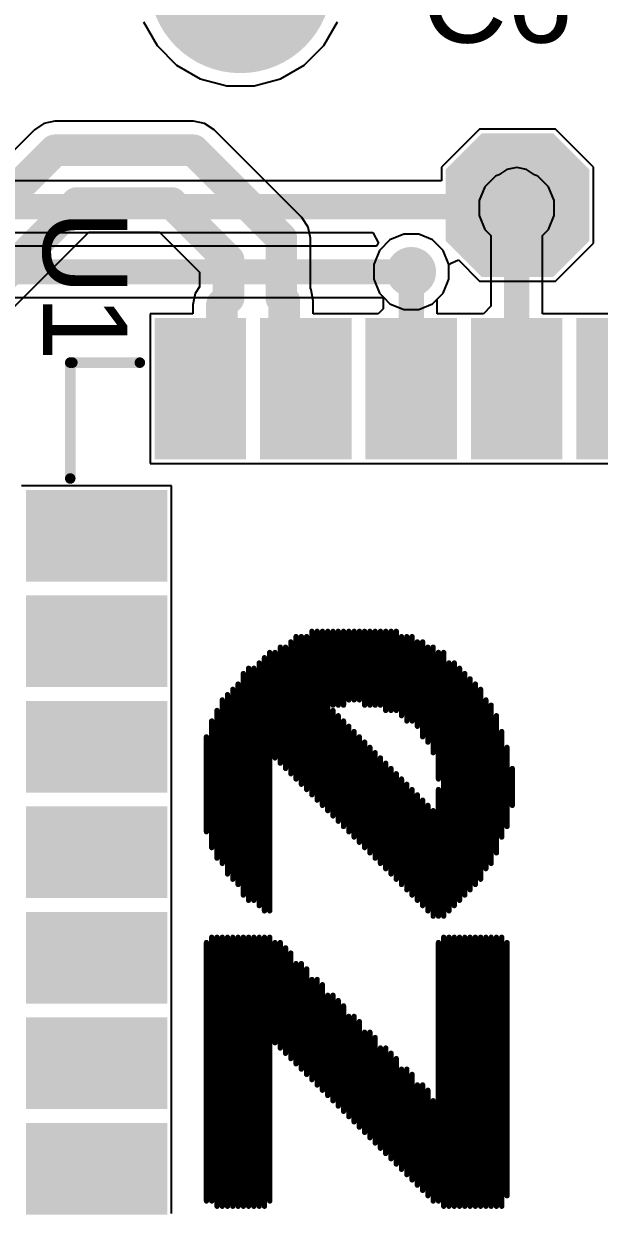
# Model space of a CAD drawing. Header units: millimetres. Extents: x -0.42 to 2.4, y -0.33 to 1.81.
# Drawn here: x 1.171 to 1.444, y 0.56 to 1.123 of the extents above; entities that cross this region are included whole.
import ezdxf

# ---------------------------------------------------------------- set-up
doc = ezdxf.new("R2010")
doc.units = ezdxf.units.MM
doc.header["$MEASUREMENT"] = 0
for name, color, linetype in [('BottomLayer', 5, 'Continuous'), ('BottomPaste', 16, 'Continuous'), ('BottomSolder', 6, 'Continuous'), ('PadHoleLayer', 156, 'Continuous'), ('TopLayer', 1, 'Continuous'), ('TopOverlay', 2, 'Continuous'), ('TopPaste', 8, 'Continuous'), ('TopSolder', 216, 'Continuous'), ('ViaHoleLayer', 16, 'Continuous')]:
    doc.layers.add(name, color=color, linetype=linetype)
doc.styles.add('Arial', font='', dxfattribs={"height": 0.2})
doc.styles.get('Arial').set_extended_font_data('Arial')

# ---------------------------------------------------------------- blocks, each defined once
blk = doc.blocks.new('41_SMD_M______19')
at = {"layer": 'TopLayer'}
for points in [[(-0.37402, -0.08268), (-0.31496, -0.08268), (-0.31496, -0.11811), (-0.37402, -0.11811)], [(-0.37402, -0.13268), (-0.31496, -0.13268), (-0.31496, -0.16811), (-0.37402, -0.16811)], [(-0.37402, -0.18268), (-0.31496, -0.18268), (-0.31496, -0.21811), (-0.37402, -0.21811)], [(-0.37402, -0.23268), (-0.31496, -0.23268), (-0.31496, -0.26811), (-0.37402, -0.26811)], [(-0.37402, -0.28268), (-0.31496, -0.28268), (-0.31496, -0.31811), (-0.37402, -0.31811)], [(-0.29252, -0.37913), (-0.29252, -0.32008), (-0.25709, -0.32008), (-0.25709, -0.37913)], [(-0.24252, -0.37913), (-0.24252, -0.32008), (-0.20709, -0.32008), (-0.20709, -0.37913)], [(-0.19252, -0.37913), (-0.19252, -0.32008), (-0.15709, -0.32008), (-0.15709, -0.37913)], [(-0.14252, -0.37913), (-0.14252, -0.32008), (-0.10709, -0.32008), (-0.10709, -0.37913)], [(-0.09252, -0.37913), (-0.09252, -0.32008), (-0.05709, -0.32008), (-0.05709, -0.37913)], [(-0.04252, -0.37913), (-0.04252, -0.32008), (-0.00709, -0.32008), (-0.00709, -0.37913)], [(0.00748, -0.37913), (0.00748, -0.32008), (0.04291, -0.32008), (0.04291, -0.37913)]]:
    blk.add_hatch(color=1, dxfattribs=at).paths.add_polyline_path(points)
at = {"layer": 'TopPaste'}
for points in [[(-0.37402, -0.08268), (-0.31496, -0.08268), (-0.31496, -0.11811), (-0.37402, -0.11811)], [(-0.37402, -0.13268), (-0.31496, -0.13268), (-0.31496, -0.16811), (-0.37402, -0.16811)], [(-0.37402, -0.18268), (-0.31496, -0.18268), (-0.31496, -0.21811), (-0.37402, -0.21811)], [(-0.37402, -0.23268), (-0.31496, -0.23268), (-0.31496, -0.26811), (-0.37402, -0.26811)], [(-0.37402, -0.28268), (-0.31496, -0.28268), (-0.31496, -0.31811), (-0.37402, -0.31811)], [(-0.29252, -0.37913), (-0.29252, -0.32008), (-0.25709, -0.32008), (-0.25709, -0.37913)], [(-0.24252, -0.37913), (-0.24252, -0.32008), (-0.20709, -0.32008), (-0.20709, -0.37913)], [(-0.19252, -0.37913), (-0.19252, -0.32008), (-0.15709, -0.32008), (-0.15709, -0.37913)], [(-0.14252, -0.37913), (-0.14252, -0.32008), (-0.10709, -0.32008), (-0.10709, -0.37913)], [(-0.09252, -0.37913), (-0.09252, -0.32008), (-0.05709, -0.32008), (-0.05709, -0.37913)], [(-0.04252, -0.37913), (-0.04252, -0.32008), (-0.00709, -0.32008), (-0.00709, -0.37913)], [(0.00748, -0.37913), (0.00748, -0.32008), (0.04291, -0.32008), (0.04291, -0.37913)]]:
    blk.add_hatch(color=8, dxfattribs=at).paths.add_polyline_path(points)
at = {"layer": 'TopSolder'}
for points in [[(-0.37802, -0.07868), (-0.31096, -0.07868), (-0.31096, -0.12211), (-0.37802, -0.12211)], [(-0.37802, -0.12868), (-0.31096, -0.12868), (-0.31096, -0.17211), (-0.37802, -0.17211)], [(-0.37802, -0.17868), (-0.31096, -0.17868), (-0.31096, -0.22211), (-0.37802, -0.22211)], [(-0.37802, -0.22868), (-0.31096, -0.22868), (-0.31096, -0.27211), (-0.37802, -0.27211)], [(-0.37802, -0.27868), (-0.31096, -0.27868), (-0.31096, -0.32211), (-0.37802, -0.32211)], [(-0.29652, -0.38313), (-0.29652, -0.31608), (-0.25309, -0.31608), (-0.25309, -0.38313)], [(-0.24652, -0.38313), (-0.24652, -0.31608), (-0.20309, -0.31608), (-0.20309, -0.38313)], [(-0.19652, -0.38313), (-0.19652, -0.31608), (-0.15309, -0.31608), (-0.15309, -0.38313)], [(-0.14652, -0.38313), (-0.14652, -0.31608), (-0.10309, -0.31608), (-0.10309, -0.38313)], [(-0.09652, -0.38313), (-0.09652, -0.31608), (-0.05309, -0.31608), (-0.05309, -0.38313)], [(-0.04652, -0.38313), (-0.04652, -0.31608), (-0.00309, -0.31608), (-0.00309, -0.38313)], [(0.00348, -0.38313), (0.00348, -0.31608), (0.04691, -0.31608), (0.04691, -0.38313)]]:
    blk.add_hatch(color=216, dxfattribs=at).paths.add_polyline_path(points)
at = {"layer": 'TopOverlay', "const_width": 0.005}
for points in [[(-0.35684, -0.36108), (-0.35684, -0.32908)], [(-0.30192, -0.36208), (-0.35684, -0.36208)]]:
    blk.add_lwpolyline(points, dxfattribs=at)
at = {"layer": 'TopOverlay', "const_width": 0.0025}
for points in [[(-0.35809, -0.32908, 1), (-0.35559, -0.32908, 1)], [(-0.35809, -0.36108, 1), (-0.35559, -0.36108, 1)], [(-0.35809, -0.36208, 1), (-0.35559, -0.36208, 1)], [(-0.30317, -0.36208, 1), (-0.30067, -0.36208, 1)]]:
    blk.add_lwpolyline(points, format="xyb", close=True, dxfattribs=at)
blk = doc.blocks.new('T__________B_33')
at = {"layer": 'BottomLayer'}
blk.add_hatch(color=5, dxfattribs=at).paths.add_polyline_path([(0.015, 0.03), (-0.015, 0.03), (-0.03, 0.015), (-0.03, -0.015), (-0.015, -0.03), (0.015, -0.03), (0.03, -0.015), (0.03, 0.015)])
at = {"layer": 'BottomPaste'}
blk.add_hatch(color=16, dxfattribs=at).paths.add_polyline_path([(0.015, 0.03), (-0.015, 0.03), (-0.03, 0.015), (-0.03, -0.015), (-0.015, -0.03), (0.015, -0.03), (0.03, -0.015), (0.03, 0.015)])
at = {"layer": 'BottomSolder'}
blk.add_hatch(color=6, dxfattribs=at).paths.add_polyline_path([(0.017, 0.034), (-0.017, 0.034), (-0.034, 0.017), (-0.034, -0.017), (-0.017, -0.034), (0.017, -0.034), (0.034, -0.017), (0.034, 0.017)])

msp = doc.modelspace()

# ---------------------------------------------------------------- hatches: boundary and pattern name
at = {"layer": 'BottomLayer'}
h = msp.add_hatch(color=5, dxfattribs=at)
edge = h.paths.add_edge_path()
edge.add_arc((1.40461, 1.03561), 0.01181, 0, 360)
h = msp.add_hatch(color=5, dxfattribs=at)
edge = h.paths.add_edge_path()
edge.add_arc((1.35461, 1.00539), 0.01181, 0, 360)
at = {"layer": 'BottomSolder'}
h = msp.add_hatch(color=6, dxfattribs=at)
edge = h.paths.add_edge_path()
edge.add_arc((1.40461, 1.03561), 0.00591, 0, 360)
h = msp.add_hatch(color=6, dxfattribs=at)
edge = h.paths.add_edge_path()
edge.add_arc((1.35461, 1.00539), 0.00591, 0, 360)
at = {"layer": 'PadHoleLayer'}
h = msp.add_hatch(color=156, dxfattribs=at)
edge = h.paths.add_edge_path()
edge.add_arc((1.27362, 1.14287), 0.04331, 0, 360)
at = {"layer": 'TopLayer'}
h = msp.add_hatch(color=1, dxfattribs=at)
edge = h.paths.add_edge_path()
edge.add_arc((1.40461, 1.03561), 0.01181, 0, 360)
h = msp.add_hatch(color=1, dxfattribs=at)
edge = h.paths.add_edge_path()
edge.add_arc((1.35461, 1.00539), 0.01181, 0, 360)
at = {"layer": 'TopSolder'}
h = msp.add_hatch(color=216, dxfattribs=at)
edge = h.paths.add_edge_path()
edge.add_arc((1.40461, 1.03561), 0.00591, 0, 360)
h = msp.add_hatch(color=216, dxfattribs=at)
edge = h.paths.add_edge_path()
edge.add_arc((1.35461, 1.00539), 0.00591, 0, 360)
at = {"layer": 'ViaHoleLayer'}
h = msp.add_hatch(color=16, dxfattribs=at)
edge = h.paths.add_edge_path()
edge.add_arc((1.40461, 1.03561), 0.00591, 0, 360)
h = msp.add_hatch(color=16, dxfattribs=at)
edge = h.paths.add_edge_path()
edge.add_arc((1.35461, 1.00539), 0.00591, 0, 360)

# ---------------------------------------------------------------- linework, layer by layer
at = {"layer": 'BottomLayer'}
for p, q in [((1.22768, 1.12383), (1.23417, 1.11259)), ((1.31308, 1.11259), (1.31957, 1.12383)), ((1.23417, 1.11259), (1.24335, 1.10341)), ((1.3039, 1.10341), (1.31308, 1.11259)), ((1.24335, 1.10341), (1.25459, 1.09692)), ((1.29265, 1.09692), (1.3039, 1.10341)), ((1.25459, 1.09692), (1.26713, 1.09356)), ((1.26713, 1.09356), (1.28011, 1.09356)), ((1.28011, 1.09356), (1.29265, 1.09692)), ((1.387, 1.073), (1.369, 1.055)), ((1.423, 1.073), (1.387, 1.073)), ((1.441, 1.055), (1.423, 1.073)), ((1.369, 1.055), (1.369, 1.04846)), ((1.441, 1.019), (1.441, 1.055)), ((1.369, 1.04846), (0.88073, 1.04846)), ((0.88073, 1.02399), (1.33641, 1.02399)), ((1.33641, 1.02399), (1.33908, 1.01899)), ((1.33908, 1.01899), (1.33817, 1.01763)), ((1.423, 1.001), (1.441, 1.019)), ((1.33817, 1.01763), (0.90754, 1.01763)), ((1.37242, 1.00851), (1.37354, 1.00946)), ((1.37242, 1.00185), (1.37242, 1.00851)), ((1.37354, 1.00946), (1.37696, 1.01104)), ((1.37696, 1.01104), (1.387, 1.001)), ((1.36971, 0.9953), (1.37242, 1.00185)), ((1.387, 1.001), (1.423, 1.001)), ((0.9126, 0.99316), (1.34165, 0.99316)), ((1.34165, 0.99316), (1.34452, 0.99029)), ((1.3647, 0.99029), (1.36971, 0.9953)), ((1.34452, 0.99029), (1.35106, 0.98758)), ((1.35106, 0.98758), (1.35815, 0.98758)), ((1.35815, 0.98758), (1.3647, 0.99029))]:
    msp.add_line(p, q, dxfattribs=at)
at = {"layer": 'BottomLayer', "const_width": 0.012}
for points in [[(1.403, 1.041), (1.40461, 1.04261)], [(0.86777, 1.03623), (1.40398, 1.03623)], [(0.90754, 1.00539), (1.35461, 1.00539)]]:
    msp.add_lwpolyline(points, dxfattribs=at)
at = {"layer": 'BottomLayer', "const_width": 0.006}
for points in [[(1.4, 1.041, 1), (1.406, 1.041, 1)], [(1.40161, 1.04261, 1), (1.40761, 1.04261, 1)], [(1.40098, 1.03623, 1), (1.40698, 1.03623, 1)], [(1.35161, 1.00539, 1), (1.35761, 1.00539, 1)]]:
    msp.add_lwpolyline(points, format="xyb", close=True, dxfattribs=at)
at = {"layer": 'TopLayer'}
for p, q in [((1.22768, 1.12383), (1.23417, 1.11259)), ((1.31308, 1.11259), (1.31957, 1.12383)), ((1.23417, 1.11259), (1.24335, 1.10341)), ((1.3039, 1.10341), (1.31308, 1.11259)), ((1.24335, 1.10341), (1.25459, 1.09692)), ((1.29265, 1.09692), (1.3039, 1.10341)), ((1.25459, 1.09692), (1.26713, 1.09356)), ((1.26713, 1.09356), (1.28011, 1.09356)), ((1.28011, 1.09356), (1.29265, 1.09692)), ((1.18038, 1.07572), (1.17591, 1.07273)), ((1.18564, 1.07676), (1.18038, 1.07572)), ((1.25136, 1.07676), (1.18564, 1.07676)), ((1.25662, 1.07572), (1.25136, 1.07676)), ((1.26109, 1.07273), (1.25662, 1.07572)), ((1.17591, 1.07273), (1.10827, 1.00509)), ((1.30273, 1.03109), (1.26109, 1.07273)), ((1.39992, 1.05391), (1.39613, 1.05137)), ((1.40461, 1.05484), (1.39992, 1.05391)), ((1.40929, 1.05391), (1.40461, 1.05484)), ((1.41309, 1.05137), (1.40929, 1.05391)), ((1.39452, 1.05071), (1.38951, 1.0457)), ((1.39613, 1.05137), (1.39452, 1.05071)), ((1.4147, 1.05071), (1.41309, 1.05137)), ((1.41971, 1.0457), (1.4147, 1.05071)), ((1.38951, 1.0457), (1.3868, 1.03915)), ((1.42242, 1.03915), (1.41971, 1.0457)), ((1.3868, 1.03915), (1.3868, 1.03206)), ((1.42242, 1.03206), (1.42242, 1.03915)), ((1.30572, 1.02662), (1.30273, 1.03109)), ((1.3868, 1.03206), (1.38951, 1.02552)), ((1.41971, 1.02552), (1.42242, 1.03206)), ((1.30676, 1.02136), (1.30572, 1.02662)), ((1.38951, 1.02552), (1.39237, 1.02265)), ((1.41684, 1.02265), (1.41971, 1.02552)), ((1.15676, 0.9793), (1.2017, 1.02424)), ((1.2017, 1.02424), (1.2353, 1.02424)), ((1.2353, 1.02424), (1.25424, 1.0053)), ((1.30676, 0.99739), (1.30676, 1.02136)), ((1.34452, 1.02049), (1.33951, 1.01548)), ((1.35106, 1.0232), (1.34452, 1.02049)), ((1.35815, 1.0232), (1.35106, 1.0232)), ((1.3647, 1.02049), (1.35815, 1.0232)), ((1.36971, 1.01548), (1.3647, 1.02049)), ((1.39237, 1.02265), (1.39237, 0.98906)), ((1.41684, 0.98553), (1.41684, 1.02265)), ((1.33951, 1.01548), (1.3368, 1.00894)), ((1.37242, 1.00894), (1.36971, 1.01548)), ((1.3368, 1.00894), (1.3368, 1.00185)), ((1.37242, 1.00185), (1.37242, 1.00894)), ((1.25424, 1.0053), (1.25424, 0.99828)), ((1.3368, 1.00185), (1.33951, 0.9953)), ((1.36971, 0.9953), (1.37242, 1.00185)), ((1.25424, 0.99828), (1.25211, 0.99509)), ((1.30711, 0.99688), (1.30676, 0.99739)), ((1.30815, 0.99161), (1.30711, 0.99688)), ((1.25211, 0.99509), (1.25106, 0.98982)), ((1.30815, 0.98553), (1.30815, 0.99161)), ((1.33951, 0.9953), (1.34122, 0.99359)), ((1.34122, 0.99359), (1.34122, 0.98792)), ((1.36684, 0.99244), (1.36971, 0.9953)), ((1.36684, 0.98553), (1.36684, 0.99244)), ((1.25106, 0.98553), (1.23089, 0.98553)), ((1.23089, 0.98553), (1.23089, 0.91447)), ((1.25106, 0.98982), (1.25106, 0.98553)), ((1.32589, 0.98553), (1.30815, 0.98553)), ((1.32961, 0.98553), (1.32589, 0.98553)), ((1.33884, 0.98553), (1.32961, 0.98553)), ((1.34122, 0.98792), (1.33884, 0.98553)), ((1.37589, 0.98553), (1.36684, 0.98553)), ((1.37961, 0.98553), (1.37589, 0.98553)), ((1.38884, 0.98553), (1.37961, 0.98553)), ((1.39237, 0.98906), (1.38884, 0.98553)), ((1.42589, 0.98553), (1.41684, 0.98553)), ((1.42961, 0.98553), (1.42589, 0.98553)), ((1.43332, 0.98553), (1.42961, 0.98553)), ((1.47589, 0.98553), (1.43332, 0.98553)), ((1.23089, 0.91447), (1.27832, 0.91447)), ((1.27832, 0.91447), (1.27832, 0.91447)), ((1.27832, 0.91447), (1.28089, 0.91447)), ((1.28089, 0.91447), (1.28089, 0.91447)), ((1.28089, 0.91447), (1.32589, 0.91447)), ((1.32589, 0.91447), (1.32961, 0.91447)), ((1.32961, 0.91447), (1.33332, 0.91447)), ((1.33332, 0.91447), (1.37589, 0.91447)), ((1.37589, 0.91447), (1.37961, 0.91447)), ((1.37961, 0.91447), (1.38332, 0.91447)), ((1.38332, 0.91447), (1.42589, 0.91447)), ((1.42589, 0.91447), (1.42961, 0.91447)), ((1.42961, 0.91447), (1.43332, 0.91447)), ((1.43332, 0.91447), (1.47589, 0.91447)), ((1.24092, 0.90403), (1.16987, 0.90403)), ((1.24092, 0.85903), (1.24092, 0.90403)), ((1.24092, 0.85531), (1.24092, 0.85903)), ((1.24092, 0.8516), (1.24092, 0.85531)), ((1.24092, 0.80903), (1.24092, 0.8516)), ((1.24092, 0.80531), (1.24092, 0.80903)), ((1.24092, 0.8016), (1.24092, 0.80531)), ((1.24092, 0.75903), (1.24092, 0.8016)), ((1.24092, 0.75531), (1.24092, 0.75903)), ((1.24092, 0.7516), (1.24092, 0.75531)), ((1.24092, 0.70903), (1.24092, 0.7516)), ((1.24092, 0.70531), (1.24092, 0.70903)), ((1.24092, 0.7016), (1.24092, 0.70531)), ((1.24092, 0.65903), (1.24092, 0.7016)), ((1.24092, 0.65531), (1.24092, 0.65903)), ((1.24092, 0.6516), (1.24092, 0.65531)), ((1.24092, 0.60903), (1.24092, 0.6516)), ((1.24092, 0.60531), (1.24092, 0.60903)), ((1.24092, 0.6016), (1.24092, 0.60531)), ((1.24092, 0.55903), (1.24092, 0.6016))]:
    msp.add_line(p, q, dxfattribs=at)
for points, const_width in [([(1.118, 0.99536), (1.18564, 1.063)], 0.015), ([(1.18564, 1.063), (1.25136, 1.063)], 0.015), ([(1.25136, 1.063), (1.293, 1.02136)], 0.015), ([(1.40461, 0.95), (1.40461, 1.04261)], 0.012), ([(1.143, 0.985), (1.196, 1.038)], 0.015), ([(1.196, 1.038), (1.241, 1.038)], 0.015), ([(1.241, 1.038), (1.268, 1.011)], 0.015), ([(1.293, 0.993), (1.293, 1.02136)], 0.015), ([(1.268, 0.993), (1.268, 1.011)], 0.015), ([(1.35461, 0.95), (1.35461, 1.00539)], 0.012), ([(1.26482, 0.98982), (1.268, 0.993)], 0.015), ([(1.26482, 0.96022), (1.26482, 0.98982)], 0.015), ([(1.293, 0.993), (1.29439, 0.99161)], 0.015), ([(1.29439, 0.96022), (1.29439, 0.99161)], 0.015), ([(1.25461, 0.95), (1.26482, 0.96022)], 0.015), ([(1.29439, 0.96022), (1.30461, 0.95)], 0.015)]:
    msp.add_lwpolyline(points, dxfattribs=dict(at, const_width=const_width))
for points, const_width in [([(1.18189, 1.063, 1), (1.18939, 1.063, 1)], 0.0075), ([(1.18189, 1.063, 1), (1.18939, 1.063, 1)], 0.0075), ([(1.24761, 1.063, 1), (1.25511, 1.063, 1)], 0.0075), ([(1.24761, 1.063, 1), (1.25511, 1.063, 1)], 0.0075), ([(1.40161, 1.04261, 1), (1.40761, 1.04261, 1)], 0.006), ([(1.19225, 1.038, 1), (1.19975, 1.038, 1)], 0.0075), ([(1.19225, 1.038, 1), (1.19975, 1.038, 1)], 0.0075), ([(1.23725, 1.038, 1), (1.24475, 1.038, 1)], 0.0075), ([(1.23725, 1.038, 1), (1.24475, 1.038, 1)], 0.0075), ([(1.28925, 1.02136, 1), (1.29675, 1.02136, 1)], 0.0075), ([(1.28925, 1.02136, 1), (1.29675, 1.02136, 1)], 0.0075), ([(1.26425, 1.011, 1), (1.27175, 1.011, 1)], 0.0075), ([(1.26425, 1.011, 1), (1.27175, 1.011, 1)], 0.0075), ([(1.35161, 1.00539, 1), (1.35761, 1.00539, 1)], 0.006), ([(1.26107, 0.98982, 1), (1.26857, 0.98982, 1)], 0.0075), ([(1.26107, 0.98982, 1), (1.26857, 0.98982, 1)], 0.0075), ([(1.26425, 0.993, 1), (1.27175, 0.993, 1)], 0.0075), ([(1.26425, 0.993, 1), (1.27175, 0.993, 1)], 0.0075), ([(1.28925, 0.993, 1), (1.29675, 0.993, 1)], 0.0075), ([(1.28925, 0.993, 1), (1.29675, 0.993, 1)], 0.0075), ([(1.29064, 0.99161, 1), (1.29814, 0.99161, 1)], 0.0075), ([(1.29064, 0.99161, 1), (1.29814, 0.99161, 1)], 0.0075), ([(1.26107, 0.96022, 1), (1.26857, 0.96022, 1)], 0.0075), ([(1.26107, 0.96022, 1), (1.26857, 0.96022, 1)], 0.0075), ([(1.29064, 0.96022, 1), (1.29814, 0.96022, 1)], 0.0075), ([(1.29064, 0.96022, 1), (1.29814, 0.96022, 1)], 0.0075), ([(1.25086, 0.95, 1), (1.25836, 0.95, 1)], 0.0075), ([(1.30086, 0.95, 1), (1.30836, 0.95, 1)], 0.0075), ([(1.35161, 0.95, 1), (1.35761, 0.95, 1)], 0.006), ([(1.40161, 0.95, 1), (1.40761, 0.95, 1)], 0.006)]:
    msp.add_lwpolyline(points, format="xyb", close=True, dxfattribs=dict(at, const_width=const_width))
at = {"layer": 'TopOverlay', "const_width": 0.0025}
for points in [[(1.3, 0.765), (1.3, 0.8325)], [(1.3025, 0.7625), (1.3025, 0.8325)], [(1.305, 0.76), (1.305, 0.8325)], [(1.3075, 0.7575), (1.3075, 0.835)], [(1.31, 0.755), (1.31, 0.835)], [(1.3125, 0.7525), (1.3125, 0.835)], [(1.315, 0.75), (1.315, 0.835)], [(1.3175, 0.8), (1.3175, 0.835)], [(1.32, 0.8), (1.32, 0.835)], [(1.3225, 0.8), (1.3225, 0.835)], [(1.325, 0.8025), (1.325, 0.835)], [(1.3275, 0.8025), (1.3275, 0.835)], [(1.33, 0.8025), (1.33, 0.835)], [(1.3325, 0.8), (1.3325, 0.835)], [(1.335, 0.8), (1.335, 0.835)], [(1.3375, 0.8), (1.3375, 0.835)], [(1.34, 0.8), (1.34, 0.835)], [(1.3425, 0.7975), (1.3425, 0.835)], [(1.345, 0.7975), (1.345, 0.835)], [(1.3475, 0.7975), (1.3475, 0.835)], [(1.35, 0.795), (1.35, 0.8325)], [(1.3525, 0.7925), (1.3525, 0.8325)], [(1.355, 0.7925), (1.355, 0.8325)], [(1.2925, 0.7725), (1.2925, 0.8275)], [(1.295, 0.77), (1.295, 0.8275)], [(1.2975, 0.7675), (1.2975, 0.83)], [(1.3575, 0.79), (1.3575, 0.83)], [(1.36, 0.785), (1.36, 0.83)], [(1.3625, 0.7825), (1.3625, 0.8275)], [(1.365, 0.7775), (1.365, 0.8275)], [(1.285, 0.7025), (1.285, 0.8225)], [(1.2875, 0.7025), (1.2875, 0.825)], [(1.29, 0.775), (1.29, 0.825)], [(1.3675, 0.765), (1.3675, 0.825)], [(1.37, 0.7), (1.37, 0.825)], [(1.275, 0.71), (1.275, 0.815)], [(1.2775, 0.7075), (1.2775, 0.8175)], [(1.28, 0.7075), (1.28, 0.8175)], [(1.2825, 0.705), (1.2825, 0.82)], [(1.3725, 0.7025), (1.3725, 0.82)], [(1.375, 0.705), (1.375, 0.82)], [(1.3775, 0.7075), (1.3775, 0.8175)], [(1.38, 0.71), (1.38, 0.815)], [(1.2725, 0.715), (1.2725, 0.81)], [(1.3825, 0.7125), (1.3825, 0.8125)], [(1.385, 0.715), (1.385, 0.81)], [(1.2675, 0.72), (1.2675, 0.805)], [(1.27, 0.7175), (1.27, 0.8075)], [(1.3875, 0.7175), (1.3875, 0.8075)], [(1.265, 0.725), (1.265, 0.8025)], [(1.39, 0.7225), (1.39, 0.8025)], [(1.3925, 0.725), (1.3925, 0.8)], [(1.26, 0.7325), (1.26, 0.7925)], [(1.2625, 0.7275), (1.2625, 0.7975)], [(1.3175, 0.7475), (1.3175, 0.7975)], [(1.32, 0.745), (1.32, 0.795)], [(1.3225, 0.7425), (1.3225, 0.7925)], [(1.395, 0.73), (1.395, 0.795)], [(1.325, 0.74), (1.325, 0.79)], [(1.3275, 0.7375), (1.3275, 0.7875)], [(1.3975, 0.7375), (1.3975, 0.7875)], [(1.2575, 0.74), (1.2575, 0.785)], [(1.33, 0.735), (1.33, 0.785)], [(1.3325, 0.7325), (1.3325, 0.7825)], [(1.335, 0.73), (1.335, 0.78)], [(1.3375, 0.7275), (1.3375, 0.7775)], [(1.4, 0.7425), (1.4, 0.78)], [(1.34, 0.725), (1.34, 0.775)], [(1.3425, 0.7225), (1.3425, 0.7725)], [(1.345, 0.72), (1.345, 0.77)], [(1.4025, 0.7525), (1.4025, 0.77)], [(1.3475, 0.7175), (1.3475, 0.7675)], [(1.35, 0.715), (1.35, 0.765)], [(1.3525, 0.7125), (1.3525, 0.7625)], [(1.355, 0.71), (1.355, 0.76)], [(1.3675, 0.7), (1.3675, 0.76)], [(1.3575, 0.7075), (1.3575, 0.7575)], [(1.36, 0.705), (1.36, 0.755)], [(1.3625, 0.7025), (1.3625, 0.7525)], [(1.365, 0.7), (1.365, 0.75)], [(1.2575, 0.565), (1.2575, 0.6875)], [(1.26, 0.565), (1.26, 0.69)], [(1.2625, 0.5625), (1.2625, 0.69)], [(1.265, 0.5625), (1.265, 0.69)], [(1.2675, 0.5625), (1.2675, 0.69)], [(1.27, 0.5625), (1.27, 0.69)], [(1.2725, 0.5625), (1.2725, 0.69)], [(1.275, 0.5625), (1.275, 0.69)], [(1.2775, 0.5625), (1.2775, 0.69)], [(1.28, 0.5625), (1.28, 0.69)], [(1.2825, 0.5625), (1.2825, 0.69)], [(1.285, 0.5625), (1.285, 0.69)], [(1.2875, 0.565), (1.2875, 0.69)], [(1.29, 0.64), (1.29, 0.6875)], [(1.2925, 0.6375), (1.2925, 0.6875)], [(1.3675, 0.565), (1.3675, 0.6875)], [(1.37, 0.5625), (1.37, 0.69)], [(1.3725, 0.5625), (1.3725, 0.69)], [(1.375, 0.5625), (1.375, 0.69)], [(1.3775, 0.5625), (1.3775, 0.69)], [(1.38, 0.5625), (1.38, 0.69)], [(1.3825, 0.5625), (1.3825, 0.69)], [(1.385, 0.5625), (1.385, 0.69)], [(1.3875, 0.5625), (1.3875, 0.69)], [(1.39, 0.5625), (1.39, 0.69)], [(1.3925, 0.5625), (1.3925, 0.69)], [(1.395, 0.5625), (1.395, 0.69)], [(1.3975, 0.5625), (1.3975, 0.69)], [(1.4, 0.5675), (1.4, 0.6875)], [(1.295, 0.635), (1.295, 0.685)], [(1.2975, 0.6325), (1.2975, 0.6825)], [(1.3, 0.63), (1.3, 0.6775)], [(1.3025, 0.6275), (1.3025, 0.6775)], [(1.305, 0.625), (1.305, 0.675)], [(1.3075, 0.6225), (1.3075, 0.67)], [(1.31, 0.62), (1.31, 0.67)], [(1.3125, 0.6175), (1.3125, 0.6675)], [(1.315, 0.615), (1.315, 0.6625)], [(1.3175, 0.6125), (1.3175, 0.6625)], [(1.32, 0.61), (1.32, 0.66)], [(1.3225, 0.6075), (1.3225, 0.6575)], [(1.325, 0.605), (1.325, 0.6525)], [(1.3275, 0.6025), (1.3275, 0.6525)], [(1.33, 0.6), (1.33, 0.65)], [(1.3325, 0.5975), (1.3325, 0.645)], [(1.335, 0.595), (1.335, 0.645)], [(1.3375, 0.5925), (1.3375, 0.6425)], [(1.34, 0.59), (1.34, 0.6375)], [(1.3425, 0.5875), (1.3425, 0.6375)], [(1.345, 0.585), (1.345, 0.635)], [(1.3475, 0.5825), (1.3475, 0.6325)], [(1.35, 0.58), (1.35, 0.6275)], [(1.3525, 0.5775), (1.3525, 0.6275)], [(1.355, 0.575), (1.355, 0.625)], [(1.3575, 0.5725), (1.3575, 0.62)], [(1.36, 0.57), (1.36, 0.62)], [(1.3625, 0.5675), (1.3625, 0.6175)], [(1.365, 0.565), (1.365, 0.6125)]]:
    msp.add_lwpolyline(points, dxfattribs=at)
at = {"layer": 'TopOverlay', "const_width": 0.00125}
for points in [[(1.29937, 0.8325, 1), (1.30062, 0.8325, 1)], [(1.30187, 0.8325, 1), (1.30313, 0.8325, 1)], [(1.30438, 0.8325, 1), (1.30563, 0.8325, 1)], [(1.30688, 0.835, 1), (1.30812, 0.835, 1)], [(1.30937, 0.835, 1), (1.31062, 0.835, 1)], [(1.31187, 0.835, 1), (1.31313, 0.835, 1)], [(1.31438, 0.835, 1), (1.31563, 0.835, 1)], [(1.31688, 0.835, 1), (1.31812, 0.835, 1)], [(1.31937, 0.835, 1), (1.32062, 0.835, 1)], [(1.32187, 0.835, 1), (1.32313, 0.835, 1)], [(1.32438, 0.835, 1), (1.32563, 0.835, 1)], [(1.32688, 0.835, 1), (1.32812, 0.835, 1)], [(1.32937, 0.835, 1), (1.33062, 0.835, 1)], [(1.33187, 0.835, 1), (1.33312, 0.835, 1)], [(1.33438, 0.835, 1), (1.33563, 0.835, 1)], [(1.33688, 0.835, 1), (1.33813, 0.835, 1)], [(1.33937, 0.835, 1), (1.34062, 0.835, 1)], [(1.34187, 0.835, 1), (1.34312, 0.835, 1)], [(1.34438, 0.835, 1), (1.34563, 0.835, 1)], [(1.34688, 0.835, 1), (1.34813, 0.835, 1)], [(1.34937, 0.8325, 1), (1.35062, 0.8325, 1)], [(1.35187, 0.8325, 1), (1.35312, 0.8325, 1)], [(1.35438, 0.8325, 1), (1.35563, 0.8325, 1)], [(1.29188, 0.8275, 1), (1.29313, 0.8275, 1)], [(1.29438, 0.8275, 1), (1.29563, 0.8275, 1)], [(1.29688, 0.83, 1), (1.29812, 0.83, 1)], [(1.35688, 0.83, 1), (1.35813, 0.83, 1)], [(1.35938, 0.83, 1), (1.36062, 0.83, 1)], [(1.36187, 0.8275, 1), (1.36312, 0.8275, 1)], [(1.36437, 0.8275, 1), (1.36563, 0.8275, 1)], [(1.28438, 0.8225, 1), (1.28563, 0.8225, 1)], [(1.28687, 0.825, 1), (1.28812, 0.825, 1)], [(1.28937, 0.825, 1), (1.29062, 0.825, 1)], [(1.36688, 0.825, 1), (1.36813, 0.825, 1)], [(1.36938, 0.825, 1), (1.37062, 0.825, 1)], [(1.27438, 0.815, 1), (1.27563, 0.815, 1)], [(1.27687, 0.8175, 1), (1.27812, 0.8175, 1)], [(1.27937, 0.8175, 1), (1.28062, 0.8175, 1)], [(1.28188, 0.82, 1), (1.28313, 0.82, 1)], [(1.37187, 0.82, 1), (1.37312, 0.82, 1)], [(1.37437, 0.82, 1), (1.37563, 0.82, 1)], [(1.37688, 0.8175, 1), (1.37813, 0.8175, 1)], [(1.37938, 0.815, 1), (1.38062, 0.815, 1)], [(1.27188, 0.81, 1), (1.27313, 0.81, 1)], [(1.38187, 0.8125, 1), (1.38312, 0.8125, 1)], [(1.38437, 0.81, 1), (1.38563, 0.81, 1)], [(1.26687, 0.805, 1), (1.26812, 0.805, 1)], [(1.26937, 0.8075, 1), (1.27062, 0.8075, 1)], [(1.38688, 0.8075, 1), (1.38813, 0.8075, 1)], [(1.26438, 0.8025, 1), (1.26562, 0.8025, 1)], [(1.31688, 0.8, 1), (1.31812, 0.8, 1)], [(1.31937, 0.8, 1), (1.32062, 0.8, 1)], [(1.32187, 0.8, 1), (1.32313, 0.8, 1)], [(1.32438, 0.8025, 1), (1.32563, 0.8025, 1)], [(1.32688, 0.8025, 1), (1.32812, 0.8025, 1)], [(1.32937, 0.8025, 1), (1.33062, 0.8025, 1)], [(1.33187, 0.8, 1), (1.33312, 0.8, 1)], [(1.33438, 0.8, 1), (1.33563, 0.8, 1)], [(1.33688, 0.8, 1), (1.33813, 0.8, 1)], [(1.33937, 0.8, 1), (1.34062, 0.8, 1)], [(1.38938, 0.8025, 1), (1.39062, 0.8025, 1)], [(1.39187, 0.8, 1), (1.39312, 0.8, 1)], [(1.25937, 0.7925, 1), (1.26063, 0.7925, 1)], [(1.26188, 0.7975, 1), (1.26313, 0.7975, 1)], [(1.31688, 0.7975, 1), (1.31812, 0.7975, 1)], [(1.31937, 0.795, 1), (1.32062, 0.795, 1)], [(1.32187, 0.7925, 1), (1.32313, 0.7925, 1)], [(1.34187, 0.7975, 1), (1.34312, 0.7975, 1)], [(1.34438, 0.7975, 1), (1.34563, 0.7975, 1)], [(1.34688, 0.7975, 1), (1.34813, 0.7975, 1)], [(1.34937, 0.795, 1), (1.35062, 0.795, 1)], [(1.35187, 0.7925, 1), (1.35312, 0.7925, 1)], [(1.35438, 0.7925, 1), (1.35563, 0.7925, 1)], [(1.39437, 0.795, 1), (1.39562, 0.795, 1)], [(1.32438, 0.79, 1), (1.32563, 0.79, 1)], [(1.32688, 0.7875, 1), (1.32812, 0.7875, 1)], [(1.35688, 0.79, 1), (1.35813, 0.79, 1)], [(1.39688, 0.7875, 1), (1.39813, 0.7875, 1)], [(1.25687, 0.785, 1), (1.25812, 0.785, 1)], [(1.32937, 0.785, 1), (1.33062, 0.785, 1)], [(1.33187, 0.7825, 1), (1.33312, 0.7825, 1)], [(1.35938, 0.785, 1), (1.36062, 0.785, 1)], [(1.36187, 0.7825, 1), (1.36312, 0.7825, 1)], [(1.33438, 0.78, 1), (1.33563, 0.78, 1)], [(1.33688, 0.7775, 1), (1.33813, 0.7775, 1)], [(1.36437, 0.7775, 1), (1.36563, 0.7775, 1)], [(1.39938, 0.78, 1), (1.40063, 0.78, 1)], [(1.28937, 0.775, 1), (1.29062, 0.775, 1)], [(1.29188, 0.7725, 1), (1.29313, 0.7725, 1)], [(1.29438, 0.77, 1), (1.29563, 0.77, 1)], [(1.33937, 0.775, 1), (1.34062, 0.775, 1)], [(1.34187, 0.7725, 1), (1.34312, 0.7725, 1)], [(1.34438, 0.77, 1), (1.34563, 0.77, 1)], [(1.40187, 0.77, 1), (1.40312, 0.77, 1)], [(1.29688, 0.7675, 1), (1.29812, 0.7675, 1)], [(1.29937, 0.765, 1), (1.30062, 0.765, 1)], [(1.34688, 0.7675, 1), (1.34813, 0.7675, 1)], [(1.34937, 0.765, 1), (1.35062, 0.765, 1)], [(1.36688, 0.765, 1), (1.36813, 0.765, 1)], [(1.30187, 0.7625, 1), (1.30313, 0.7625, 1)], [(1.30438, 0.76, 1), (1.30563, 0.76, 1)], [(1.35187, 0.7625, 1), (1.35312, 0.7625, 1)], [(1.35438, 0.76, 1), (1.35563, 0.76, 1)], [(1.36688, 0.76, 1), (1.36813, 0.76, 1)], [(1.30688, 0.7575, 1), (1.30812, 0.7575, 1)], [(1.30937, 0.755, 1), (1.31062, 0.755, 1)], [(1.35688, 0.7575, 1), (1.35813, 0.7575, 1)], [(1.35938, 0.755, 1), (1.36062, 0.755, 1)], [(1.31187, 0.7525, 1), (1.31313, 0.7525, 1)], [(1.31438, 0.75, 1), (1.31563, 0.75, 1)], [(1.31688, 0.7475, 1), (1.31812, 0.7475, 1)], [(1.36187, 0.7525, 1), (1.36312, 0.7525, 1)], [(1.36437, 0.75, 1), (1.36563, 0.75, 1)], [(1.40187, 0.7525, 1), (1.40312, 0.7525, 1)], [(1.31937, 0.745, 1), (1.32062, 0.745, 1)], [(1.32187, 0.7425, 1), (1.32313, 0.7425, 1)], [(1.39938, 0.7425, 1), (1.40063, 0.7425, 1)], [(1.25687, 0.74, 1), (1.25812, 0.74, 1)], [(1.32438, 0.74, 1), (1.32563, 0.74, 1)], [(1.32688, 0.7375, 1), (1.32812, 0.7375, 1)], [(1.39688, 0.7375, 1), (1.39813, 0.7375, 1)], [(1.25937, 0.7325, 1), (1.26063, 0.7325, 1)], [(1.32937, 0.735, 1), (1.33062, 0.735, 1)], [(1.33187, 0.7325, 1), (1.33312, 0.7325, 1)], [(1.26188, 0.7275, 1), (1.26313, 0.7275, 1)], [(1.26438, 0.725, 1), (1.26562, 0.725, 1)], [(1.33438, 0.73, 1), (1.33563, 0.73, 1)], [(1.33688, 0.7275, 1), (1.33813, 0.7275, 1)], [(1.33937, 0.725, 1), (1.34062, 0.725, 1)], [(1.39187, 0.725, 1), (1.39312, 0.725, 1)], [(1.39437, 0.73, 1), (1.39562, 0.73, 1)], [(1.26687, 0.72, 1), (1.26812, 0.72, 1)], [(1.34187, 0.7225, 1), (1.34312, 0.7225, 1)], [(1.34438, 0.72, 1), (1.34563, 0.72, 1)], [(1.38938, 0.7225, 1), (1.39062, 0.7225, 1)], [(1.26937, 0.7175, 1), (1.27062, 0.7175, 1)], [(1.27188, 0.715, 1), (1.27313, 0.715, 1)], [(1.34688, 0.7175, 1), (1.34813, 0.7175, 1)], [(1.34937, 0.715, 1), (1.35062, 0.715, 1)], [(1.38437, 0.715, 1), (1.38563, 0.715, 1)], [(1.38688, 0.7175, 1), (1.38813, 0.7175, 1)], [(1.27438, 0.71, 1), (1.27563, 0.71, 1)], [(1.35187, 0.7125, 1), (1.35312, 0.7125, 1)], [(1.35438, 0.71, 1), (1.35563, 0.71, 1)], [(1.37938, 0.71, 1), (1.38062, 0.71, 1)], [(1.38187, 0.7125, 1), (1.38312, 0.7125, 1)], [(1.27687, 0.7075, 1), (1.27812, 0.7075, 1)], [(1.27937, 0.7075, 1), (1.28062, 0.7075, 1)], [(1.28188, 0.705, 1), (1.28313, 0.705, 1)], [(1.28438, 0.7025, 1), (1.28563, 0.7025, 1)], [(1.28687, 0.7025, 1), (1.28812, 0.7025, 1)], [(1.35688, 0.7075, 1), (1.35813, 0.7075, 1)], [(1.35938, 0.705, 1), (1.36062, 0.705, 1)], [(1.36187, 0.7025, 1), (1.36312, 0.7025, 1)], [(1.37187, 0.7025, 1), (1.37312, 0.7025, 1)], [(1.37437, 0.705, 1), (1.37563, 0.705, 1)], [(1.37688, 0.7075, 1), (1.37813, 0.7075, 1)], [(1.36437, 0.7, 1), (1.36563, 0.7, 1)], [(1.36688, 0.7, 1), (1.36813, 0.7, 1)], [(1.36938, 0.7, 1), (1.37062, 0.7, 1)], [(1.25687, 0.6875, 1), (1.25812, 0.6875, 1)], [(1.25937, 0.69, 1), (1.26063, 0.69, 1)], [(1.26188, 0.69, 1), (1.26313, 0.69, 1)], [(1.26438, 0.69, 1), (1.26562, 0.69, 1)], [(1.26687, 0.69, 1), (1.26812, 0.69, 1)], [(1.26937, 0.69, 1), (1.27062, 0.69, 1)], [(1.27188, 0.69, 1), (1.27313, 0.69, 1)], [(1.27438, 0.69, 1), (1.27563, 0.69, 1)], [(1.27687, 0.69, 1), (1.27812, 0.69, 1)], [(1.27937, 0.69, 1), (1.28062, 0.69, 1)], [(1.28188, 0.69, 1), (1.28313, 0.69, 1)], [(1.28438, 0.69, 1), (1.28563, 0.69, 1)], [(1.28687, 0.69, 1), (1.28812, 0.69, 1)], [(1.28937, 0.6875, 1), (1.29062, 0.6875, 1)], [(1.29188, 0.6875, 1), (1.29313, 0.6875, 1)], [(1.36688, 0.6875, 1), (1.36813, 0.6875, 1)], [(1.36938, 0.69, 1), (1.37062, 0.69, 1)], [(1.37187, 0.69, 1), (1.37312, 0.69, 1)], [(1.37437, 0.69, 1), (1.37563, 0.69, 1)], [(1.37688, 0.69, 1), (1.37813, 0.69, 1)], [(1.37938, 0.69, 1), (1.38062, 0.69, 1)], [(1.38187, 0.69, 1), (1.38312, 0.69, 1)], [(1.38437, 0.69, 1), (1.38563, 0.69, 1)], [(1.38688, 0.69, 1), (1.38813, 0.69, 1)], [(1.38938, 0.69, 1), (1.39062, 0.69, 1)], [(1.39187, 0.69, 1), (1.39312, 0.69, 1)], [(1.39437, 0.69, 1), (1.39562, 0.69, 1)], [(1.39688, 0.69, 1), (1.39813, 0.69, 1)], [(1.39938, 0.6875, 1), (1.40063, 0.6875, 1)], [(1.29438, 0.685, 1), (1.29563, 0.685, 1)], [(1.29688, 0.6825, 1), (1.29812, 0.6825, 1)], [(1.29937, 0.6775, 1), (1.30062, 0.6775, 1)], [(1.30187, 0.6775, 1), (1.30313, 0.6775, 1)], [(1.30438, 0.675, 1), (1.30563, 0.675, 1)], [(1.30688, 0.67, 1), (1.30812, 0.67, 1)], [(1.30937, 0.67, 1), (1.31062, 0.67, 1)], [(1.31187, 0.6675, 1), (1.31313, 0.6675, 1)], [(1.31438, 0.6625, 1), (1.31563, 0.6625, 1)], [(1.31688, 0.6625, 1), (1.31812, 0.6625, 1)], [(1.31937, 0.66, 1), (1.32062, 0.66, 1)], [(1.32187, 0.6575, 1), (1.32313, 0.6575, 1)], [(1.32438, 0.6525, 1), (1.32563, 0.6525, 1)], [(1.32688, 0.6525, 1), (1.32812, 0.6525, 1)], [(1.32937, 0.65, 1), (1.33062, 0.65, 1)], [(1.33187, 0.645, 1), (1.33312, 0.645, 1)], [(1.33438, 0.645, 1), (1.33563, 0.645, 1)], [(1.33688, 0.6425, 1), (1.33813, 0.6425, 1)], [(1.28937, 0.64, 1), (1.29062, 0.64, 1)], [(1.29188, 0.6375, 1), (1.29313, 0.6375, 1)], [(1.29438, 0.635, 1), (1.29563, 0.635, 1)], [(1.33937, 0.6375, 1), (1.34062, 0.6375, 1)], [(1.34187, 0.6375, 1), (1.34312, 0.6375, 1)], [(1.34438, 0.635, 1), (1.34563, 0.635, 1)], [(1.29688, 0.6325, 1), (1.29812, 0.6325, 1)], [(1.29937, 0.63, 1), (1.30062, 0.63, 1)], [(1.34688, 0.6325, 1), (1.34813, 0.6325, 1)], [(1.30187, 0.6275, 1), (1.30313, 0.6275, 1)], [(1.30438, 0.625, 1), (1.30563, 0.625, 1)], [(1.34937, 0.6275, 1), (1.35062, 0.6275, 1)], [(1.35187, 0.6275, 1), (1.35312, 0.6275, 1)], [(1.35438, 0.625, 1), (1.35563, 0.625, 1)], [(1.30688, 0.6225, 1), (1.30812, 0.6225, 1)], [(1.30937, 0.62, 1), (1.31062, 0.62, 1)], [(1.35688, 0.62, 1), (1.35813, 0.62, 1)], [(1.35938, 0.62, 1), (1.36062, 0.62, 1)], [(1.31187, 0.6175, 1), (1.31313, 0.6175, 1)], [(1.31438, 0.615, 1), (1.31563, 0.615, 1)], [(1.31688, 0.6125, 1), (1.31812, 0.6125, 1)], [(1.36187, 0.6175, 1), (1.36312, 0.6175, 1)], [(1.36437, 0.6125, 1), (1.36563, 0.6125, 1)], [(1.31937, 0.61, 1), (1.32062, 0.61, 1)], [(1.32187, 0.6075, 1), (1.32313, 0.6075, 1)], [(1.32438, 0.605, 1), (1.32563, 0.605, 1)], [(1.32688, 0.6025, 1), (1.32812, 0.6025, 1)], [(1.32937, 0.6, 1), (1.33062, 0.6, 1)], [(1.33187, 0.5975, 1), (1.33312, 0.5975, 1)], [(1.33438, 0.595, 1), (1.33563, 0.595, 1)], [(1.33688, 0.5925, 1), (1.33813, 0.5925, 1)], [(1.33937, 0.59, 1), (1.34062, 0.59, 1)], [(1.34187, 0.5875, 1), (1.34312, 0.5875, 1)], [(1.34438, 0.585, 1), (1.34563, 0.585, 1)], [(1.34688, 0.5825, 1), (1.34813, 0.5825, 1)], [(1.34937, 0.58, 1), (1.35062, 0.58, 1)], [(1.35187, 0.5775, 1), (1.35312, 0.5775, 1)], [(1.35438, 0.575, 1), (1.35563, 0.575, 1)], [(1.35688, 0.5725, 1), (1.35813, 0.5725, 1)], [(1.35938, 0.57, 1), (1.36062, 0.57, 1)], [(1.36187, 0.5675, 1), (1.36312, 0.5675, 1)], [(1.39938, 0.5675, 1), (1.40063, 0.5675, 1)], [(1.25687, 0.565, 1), (1.25812, 0.565, 1)], [(1.25937, 0.565, 1), (1.26063, 0.565, 1)], [(1.26188, 0.5625, 1), (1.26313, 0.5625, 1)], [(1.26438, 0.5625, 1), (1.26562, 0.5625, 1)], [(1.26687, 0.5625, 1), (1.26812, 0.5625, 1)], [(1.26937, 0.5625, 1), (1.27062, 0.5625, 1)], [(1.27188, 0.5625, 1), (1.27313, 0.5625, 1)], [(1.27438, 0.5625, 1), (1.27563, 0.5625, 1)], [(1.27687, 0.5625, 1), (1.27812, 0.5625, 1)], [(1.27937, 0.5625, 1), (1.28062, 0.5625, 1)], [(1.28188, 0.5625, 1), (1.28313, 0.5625, 1)], [(1.28438, 0.5625, 1), (1.28563, 0.5625, 1)], [(1.28687, 0.565, 1), (1.28812, 0.565, 1)], [(1.36437, 0.565, 1), (1.36563, 0.565, 1)], [(1.36688, 0.565, 1), (1.36813, 0.565, 1)], [(1.36938, 0.5625, 1), (1.37062, 0.5625, 1)], [(1.37187, 0.5625, 1), (1.37312, 0.5625, 1)], [(1.37437, 0.5625, 1), (1.37563, 0.5625, 1)], [(1.37688, 0.5625, 1), (1.37813, 0.5625, 1)], [(1.37938, 0.5625, 1), (1.38062, 0.5625, 1)], [(1.38187, 0.5625, 1), (1.38312, 0.5625, 1)], [(1.38437, 0.5625, 1), (1.38563, 0.5625, 1)], [(1.38688, 0.5625, 1), (1.38813, 0.5625, 1)], [(1.38938, 0.5625, 1), (1.39062, 0.5625, 1)], [(1.39187, 0.5625, 1), (1.39312, 0.5625, 1)], [(1.39437, 0.5625, 1), (1.39562, 0.5625, 1)], [(1.39688, 0.5625, 1), (1.39813, 0.5625, 1)]]:
    msp.add_lwpolyline(points, format="xyb", close=True, dxfattribs=at)

# ---------------------------------------------------------------- block references
for name, p, rotation in [('T__________B_33', (1.405, 1.037), 180), ('41_SMD_M______19', (1.555, 0.60551), 270)]:
    msp.add_blockref(name, p, dxfattribs=dict(rotation=rotation))

# ---------------------------------------------------------------- texts
at = {"layer": 'TopOverlay', "style": 'Arial'}
msp.add_text('C6', height=0.04, dxfattribs=at).set_placement((1.35968, 1.11401))
msp.add_text('U1', height=0.04, rotation=270, dxfattribs=at).set_placement((1.18001, 1.03466))

doc.saveas('drawing.dxf')
